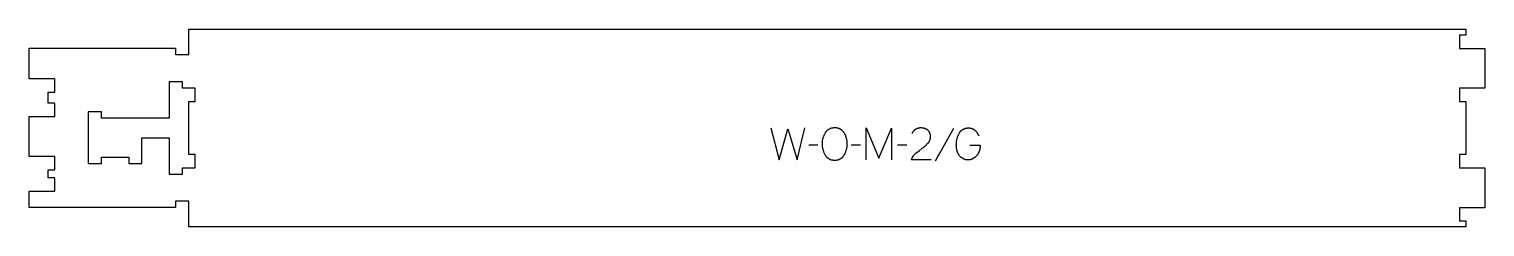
# Model space of a CAD drawing. Extents: x -695 to 672, y -93 to 93.
import ezdxf

# ---------------------------------------------------------------- set-up
doc = ezdxf.new("R2010")
doc.units = 0
for name, color, linetype in [('1_ANYTOOL_1MMDEEP_LABELS_S', 2, 'CONTINUOUS'), ('3_ANYTOOL_CUTTHROUGH_INSID', 4, 'CONTINUOUS'), ('4_ANYTOOL_CUTTHROUGH_OUTSI', 5, 'CONTINUOUS')]:
    doc.layers.add(name, color=color, linetype=linetype)

msp = doc.modelspace()

# ---------------------------------------------------------------- linework, layer by layer
at = {"layer": '1_ANYTOOL_1MMDEEP_LABELS_S'}
for p, q in [((173, -0.5), (155.8, -31.2)), ((45.6, -16.1), (36.9, -16.2)), ((85.7, -16.1), (76.9, -16.2)), ((129.2, -16.1), (120.4, -16.2))]:
    msp.add_line(p, q, dxfattribs=at)
for points in [[(1.3, 0), (9, -30), (17.4, -0.9), (25.9, -30), (33.4, 0)], [(90.8, -30), (90.8, 0), (102.8, -28.4), (114.8, -0.1), (114.8, -30)], [(151.8, -30), (133.5, -29.9), (133.6, -29.5), (133.8, -29), (133.8, -28.8), (133.9, -28.6), (134, -28.4), (134.1, -28.1), (134.2, -27.9), (134.3, -27.7), (134.4, -27.5), (134.5, -27.3), (134.7, -27.1), (134.8, -26.9), (134.9, -26.7), (135, -26.5), (135.1, -26.3), (135.3, -26.2), (135.4, -26), (135.6, -25.8), (135.7, -25.6), (135.8, -25.4), (136, -25.3), (136.1, -25.1), (136.3, -24.9), (136.5, -24.7), (136.6, -24.6), (136.8, -24.4), (137, -24.3), (137.1, -24.1), (137.3, -23.9), (137.5, -23.8), (140.5, -21.4), (143.5, -19.1), (144.2, -18.5), (145, -17.9), (145.7, -17.4), (146.4, -16.8), (147.1, -16.2), (147.7, -15.6), (148.3, -15), (148.9, -14.4), (149.1, -14.2), (149.2, -14), (149.3, -13.9), (149.5, -13.7), (149.6, -13.6), (149.7, -13.4), (149.8, -13.2), (150, -13), (150.1, -12.9), (150.2, -12.7), (150.3, -12.5), (150.4, -12.3), (150.5, -12.1), (150.5, -12), (150.6, -11.8), (150.7, -11.6), (150.8, -11.4), (150.8, -11.2), (150.9, -11), (151, -10.8), (151, -10.6), (151.1, -10.4), (151.1, -10.2), (151.1, -10), (151.2, -9.8), (151.2, -9.6), (151.2, -9.3), (151.2, -9.1), (151.3, -8.9), (151.3, -8.7), (151.3, -8.5), (151.3, -8.2), (151.3, -8), (151.3, -7.7), (151.3, -7.5), (151.2, -7.3), (151.2, -7), (151.2, -6.8), (151.2, -6.6), (151.1, -6.3), (151.1, -6.1), (151, -5.9), (151, -5.7), (150.9, -5.5), (150.9, -5.3), (150.8, -5.1), (150.7, -4.9), (150.7, -4.7), (150.6, -4.5), (150.5, -4.3), (150.4, -4.1), (150.3, -3.9), (150.2, -3.8), (150.1, -3.6), (150, -3.4), (149.9, -3.3), (149.7, -3.1), (149.6, -3), (149.5, -2.8), (149.3, -2.7), (149.2, -2.5), (149.1, -2.4), (148.9, -2.2), (148.8, -2.1), (148.6, -2), (148.4, -1.8), (148.3, -1.7), (148.1, -1.6), (147.9, -1.5), (147.8, -1.4), (147.6, -1.3), (147.4, -1.2), (147.2, -1.1), (147, -1), (146.9, -0.9), (146.7, -0.8), (146.5, -0.7), (146.3, -0.7), (146.1, -0.6), (145.9, -0.5), (145.7, -0.5), (145.5, -0.4), (145.3, -0.3), (145.1, -0.3), (144.9, -0.2), (144.7, -0.2), (144.4, -0.2), (144.2, -0.1), (144, -0.1), (143.8, -0.1), (143.5, -0.1), (143.3, 0), (143.1, 0), (142.8, 0), (142.4, 0), (142, 0), (141.6, 0), (141.3, 0), (140.9, -0.1), (140.6, -0.1), (140.3, -0.2), (139.9, -0.2), (139.6, -0.3), (139.3, -0.4), (139.2, -0.4), (139, -0.5), (138.9, -0.5), (138.7, -0.6), (138.6, -0.7), (138.4, -0.7), (138.3, -0.8), (138.1, -0.8), (138, -0.9), (137.8, -1), (137.7, -1), (137.6, -1.1), (137.4, -1.2), (137.3, -1.3), (137.2, -1.4), (137, -1.4), (136.9, -1.5), (136.8, -1.6), (136.7, -1.7), (136.5, -1.8), (136.4, -1.9), (136.3, -2), (136.2, -2.1), (136, -2.2), (135.9, -2.3), (135.8, -2.4), (135.7, -2.5), (135.6, -2.6), (135.5, -2.8), (135.4, -2.9), (135.3, -3), (135.2, -3.1), (135, -3.4), (134.8, -3.6), (134.6, -3.9), (134.4, -4.2), (134.2, -4.5), (134, -4.8), (133.9, -5.1)], [(188.2, -16.2), (198, -16.2), (197.9, -17.1), (197.9, -17.5), (197.9, -17.9), (197.8, -18.3), (197.8, -18.7), (197.7, -19), (197.7, -19.4), (197.6, -19.8), (197.5, -20.1), (197.4, -20.5), (197.4, -20.8), (197.3, -21.2), (197.2, -21.5), (197.1, -21.8), (196.9, -22.2), (196.8, -22.5), (196.7, -22.8), (196.6, -23.1), (196.4, -23.4), (196.3, -23.7), (196.1, -24), (196, -24.3), (195.8, -24.5), (195.6, -24.8), (195.4, -25.1), (195.3, -25.3), (195.1, -25.6), (194.9, -25.8), (194.7, -26), (194.4, -26.3), (194.2, -26.5), (193.8, -26.9), (193.6, -27.1), (193.3, -27.3), (193.1, -27.5), (192.9, -27.7), (192.7, -27.9), (192.4, -28), (192.2, -28.2), (192, -28.3), (191.7, -28.5), (191.5, -28.6), (191.3, -28.8), (191, -28.9), (190.8, -29), (190.6, -29.1), (190.3, -29.2), (190.1, -29.3), (189.8, -29.4), (189.6, -29.5), (189.3, -29.6), (189.1, -29.7), (188.8, -29.7), (188.6, -29.8), (188.3, -29.9), (188.1, -29.9), (187.8, -29.9), (187.6, -30), (187.3, -30), (187.1, -30), (186.8, -30), (186.6, -30), (186.3, -30), (186, -30), (185.8, -30), (185.5, -30), (185.3, -30), (185, -29.9), (184.8, -29.9), (184.5, -29.8), (184.3, -29.8), (184, -29.7), (183.8, -29.6), (183.5, -29.6), (183.3, -29.5), (183.1, -29.4), (182.8, -29.3), (182.6, -29.2), (182.3, -29.1), (182.1, -29), (181.9, -28.8), (181.6, -28.7), (181.4, -28.5), (181.2, -28.4), (181, -28.2), (180.7, -28.1), (180.5, -27.9), (180.3, -27.7), (180.1, -27.6), (179.8, -27.4), (179.6, -27.2), (179.4, -27), (179.2, -26.7), (179, -26.5), (178.8, -26.3), (178.6, -26.1), (178.4, -25.8), (178.2, -25.6), (178, -25.3), (177.8, -25.1), (177.6, -24.8), (177.5, -24.5), (177.3, -24.2), (177.2, -23.9), (177, -23.6), (176.9, -23.3), (176.8, -23), (176.6, -22.7), (176.5, -22.3), (176.4, -22), (176.3, -21.6), (176.2, -21.3), (176.1, -20.9), (176, -20.6), (175.9, -20.2), (175.9, -19.8), (175.8, -19.4), (175.8, -19), (175.7, -18.6), (175.7, -18.2), (175.6, -17.3), (175.6, -16.4), (175.5, -15.5), (175.6, -14.8), (175.6, -14.2), (175.6, -13.5), (175.7, -12.8), (175.8, -12.2), (175.9, -11.5), (176.1, -10.8), (176.2, -10.2), (176.4, -9.5), (176.6, -8.9), (176.8, -8.2), (177, -7.6), (177.3, -7), (177.6, -6.3), (177.9, -5.7), (178.2, -5.1), (178.4, -4.7), (178.6, -4.4), (178.7, -4.2), (178.9, -3.9), (179.1, -3.6), (179.2, -3.5), (179.3, -3.3), (179.4, -3.2), (179.6, -3.1), (179.7, -3), (179.8, -2.8), (179.9, -2.7), (180, -2.6), (180.1, -2.5), (180.2, -2.4), (180.4, -2.3), (180.5, -2.2), (180.6, -2.1), (180.7, -2), (180.9, -1.9), (181, -1.8), (181.1, -1.7), (181.3, -1.6), (181.4, -1.5), (181.5, -1.4), (181.7, -1.3), (181.8, -1.3), (182, -1.2), (182.1, -1.1), (182.2, -1), (182.4, -1), (182.5, -0.9), (182.7, -0.8), (182.8, -0.8), (183, -0.7), (183.2, -0.7), (183.3, -0.6), (183.6, -0.5), (184, -0.4), (184.3, -0.3), (184.6, -0.2), (185, -0.2), (185.3, -0.1), (185.7, -0.1), (186.1, 0), (186.5, 0), (186.8, 0), (187.2, 0), (187.5, 0), (187.7, 0), (187.9, 0), (188.1, 0), (188.3, -0.1), (188.5, -0.1), (188.8, -0.1), (189, -0.1), (189.2, -0.2), (189.4, -0.2), (189.6, -0.3), (189.8, -0.3), (189.9, -0.4), (190.1, -0.4), (190.3, -0.5), (190.5, -0.6), (190.7, -0.6), (190.9, -0.7), (191, -0.8), (191.2, -0.9), (191.4, -1), (191.5, -1.1), (191.7, -1.2), (191.9, -1.3), (192, -1.4), (192.2, -1.5), (192.3, -1.6), (192.5, -1.7), (192.6, -1.9), (192.8, -2), (192.9, -2.1), (193.1, -2.3), (193.6, -2.8), (193.9, -3.1), (194.2, -3.4), (194.4, -3.7), (194.7, -4.1), (194.9, -4.4), (195.1, -4.7), (195.4, -5), (195.6, -5.3), (195.8, -5.7), (196, -6), (196.2, -6.4), (196.4, -6.7), (196.6, -7.1), (196.8, -7.4)]]:
    msp.add_lwpolyline(points, dxfattribs=at)
msp.add_lwpolyline([(61.7, 0.3), (62.1, 0.3), (62.5, 0.3), (62.8, 0.3), (63, 0.3), (63.2, 0.2), (63.3, 0.2), (63.5, 0.2), (63.7, 0.2), (63.8, 0.1), (64, 0.1), (64.2, 0.1), (64.3, 0), (64.5, 0), (64.6, -0.1), (64.8, -0.1), (65, -0.2), (65.1, -0.2), (65.3, -0.3), (65.4, -0.4), (65.6, -0.4), (65.7, -0.5), (65.9, -0.6), (66, -0.6), (66.1, -0.7), (66.3, -0.8), (66.4, -0.9), (66.5, -1), (66.7, -1.1), (67.1, -1.3), (67.3, -1.5), (67.6, -1.7), (67.8, -1.9), (68.1, -2.1), (68.3, -2.4), (68.5, -2.6), (68.7, -2.8), (68.9, -3.1), (69.1, -3.3), (69.3, -3.5), (69.5, -3.8), (69.7, -4.1), (69.9, -4.3), (70.1, -4.6), (70.4, -5.2), (70.6, -5.5), (70.7, -5.8), (70.9, -6.1), (71, -6.4), (71.2, -6.7), (71.3, -7), (71.4, -7.3), (71.5, -7.6), (71.7, -7.9), (71.8, -8.2), (71.9, -8.6), (72, -8.9), (72.1, -9.2), (72.1, -9.6), (72.4, -10.6), (72.5, -11.3), (72.6, -11.9), (72.7, -12.6), (72.8, -13.2), (72.8, -13.9), (72.8, -14.5), (72.9, -15.2), (72.8, -15.8), (72.8, -16.4), (72.8, -17.1), (72.7, -17.7), (72.6, -18.4), (72.5, -19), (72.3, -19.6), (72.2, -20.3), (72, -20.9), (71.8, -21.5), (71.5, -22.2), (71.3, -22.8), (71, -23.5), (70.7, -24.1), (70.4, -24.7), (70.1, -25.4), (69.9, -25.7), (69.7, -26), (69.5, -26.3), (69.3, -26.6), (69.1, -26.8), (68.9, -27.1), (68.7, -27.4), (68.5, -27.6), (68.4, -27.7), (68.3, -27.8), (68.2, -28), (68, -28.1), (67.9, -28.2), (67.8, -28.3), (67.7, -28.4), (67.6, -28.5), (67.4, -28.6), (67.3, -28.7), (67.2, -28.8), (67.1, -28.9), (66.9, -28.9), (66.8, -29), (66.7, -29.1), (66.5, -29.2), (66.4, -29.3), (66.2, -29.4), (66.1, -29.4), (66, -29.5), (65.8, -29.6), (65.7, -29.6), (65.5, -29.7), (65.4, -29.8), (65.2, -29.8), (65.1, -29.9), (64.9, -29.9), (64.8, -30), (64.5, -30.1), (64.1, -30.2), (63.8, -30.2), (63.5, -30.3), (63.2, -30.3), (62.8, -30.4), (62.5, -30.4), (62.1, -30.5), (61.7, -30.5), (61.4, -30.5), (61, -30.5), (60.6, -30.5), (60.2, -30.4), (59.9, -30.4), (59.5, -30.3), (59.2, -30.3), (58.8, -30.2), (58.5, -30.1), (58.2, -30.1), (57.8, -30), (57.7, -29.9), (57.5, -29.9), (57.4, -29.8), (57.2, -29.7), (57.1, -29.7), (56.9, -29.6), (56.8, -29.5), (56.6, -29.5), (56.5, -29.4), (56.3, -29.3), (56.2, -29.3), (56, -29.2), (55.9, -29.1), (55.8, -29), (55.6, -28.9), (55.5, -28.8), (55.4, -28.7), (55.2, -28.6), (55.1, -28.5), (55, -28.4), (54.9, -28.3), (54.7, -28.2), (54.6, -28.1), (54.5, -28), (54.4, -27.9), (54.2, -27.8), (54.1, -27.7), (54, -27.6), (53.9, -27.4), (53.8, -27.3), (53.6, -27), (53.4, -26.8), (53.2, -26.5), (53, -26.2), (52.8, -25.9), (52.6, -25.6), (52.4, -25.3), (52.1, -24.6), (51.8, -24), (51.5, -23.3), (51.2, -22.7), (51, -22), (50.7, -21.4), (50.5, -20.7), (50.4, -20.1), (50.2, -19.4), (50.1, -18.8), (49.9, -18.1), (49.8, -17.5), (49.8, -16.8), (49.7, -16.2), (49.7, -15.5), (49.7, -14.9), (49.7, -14.2), (49.7, -13.5), (49.8, -12.8), (49.9, -12.1), (50, -11.5), (50.1, -10.8), (50.2, -10.1), (50.4, -9.5), (50.6, -8.8), (50.8, -8.2), (51, -7.6), (51.3, -6.9), (51.6, -6.3), (51.9, -5.7), (52.2, -5.1), (52.5, -4.5), (52.7, -4.2), (52.9, -3.9), (53.1, -3.6), (53.3, -3.4), (53.5, -3.1), (53.8, -2.9), (54, -2.6), (54.2, -2.4), (54.3, -2.3), (54.4, -2.2), (54.6, -2.1), (54.7, -1.9), (54.8, -1.8), (54.9, -1.7), (55.1, -1.6), (55.2, -1.5), (55.3, -1.5), (55.5, -1.4), (55.6, -1.3), (55.7, -1.2), (55.9, -1.1), (56, -1), (56.2, -0.9), (56.3, -0.9), (56.4, -0.8), (56.6, -0.7), (56.9, -0.6), (57.2, -0.5), (57.5, -0.3), (57.8, -0.2), (58.1, -0.1), (58.5, 0), (58.8, 0), (59.1, 0.1), (59.5, 0.2), (59.8, 0.2), (60.2, 0.3), (60.6, 0.3), (60.9, 0.3), (61.3, 0.3)], close=True, dxfattribs=at)
at = {"layer": '3_ANYTOOL_CUTTHROUGH_INSID'}
msp.add_lwpolyline([(-551.4, 37.2), (-551.4, 43.2), (-563.9, 43.2), (-563.9, 9.2), (-627.4, 9.2), (-627.4, 15.2), (-639.9, 15.2), (-639.9, -33.3), (-627.4, -33.3), (-627.4, -27.3), (-601.9, -27.3), (-601.9, -33.3), (-589.4, -33.3), (-589.4, -9.3), (-563.9, -9.3), (-563.9, -43.3), (-551.4, -43.3), (-551.4, -37.3), (-539.4, -37.3), (-539.4, -24.8), (-545.4, -24.8), (-545.4, 24.7), (-539.4, 24.7), (-539.4, 37.2)], close=True, dxfattribs=at)
at = {"layer": '4_ANYTOOL_CUTTHROUGH_OUTSI'}
msp.add_lwpolyline([(-545.4, 92.7), (654.1, 92.7), (654.1, 87.2), (648.3, 87.2, 0.414214), (648.1, 87), (648.1, 75, 0.414214), (648.3, 74.7), (672.1, 74.7), (672.1, 37.2), (648.3, 37.2, 0.414214), (648.1, 37), (648.1, 25, 0.414214), (648.3, 24.7), (654.1, 24.7), (654.1, -24.8), (648.3, -24.8, 0.414214), (648.1, -25), (648.1, -37, 0.414214), (648.3, -37.3), (672.1, -37.3), (672.1, -74.8), (648.3, -74.8, 0.414214), (648.1, -75), (648.1, -87, 0.414214), (648.3, -87.3), (654.1, -87.3), (654.1, -92.8), (-545.4, -92.8), (-545.4, -69, 0.414214), (-545.7, -68.7), (-557.7, -68.7, 0.414214), (-557.9, -69), (-557.9, -74.7), (-695.4, -74.7), (-695.4, -59.4), (-671.7, -59.4, 0.414214), (-671.4, -59.1), (-671.4, -47.1, 0.414214), (-671.7, -46.9), (-677.4, -46.9), (-677.4, -39.3), (-671.7, -39.3, 0.414214), (-671.4, -39), (-671.4, -27, 0.414214), (-671.7, -26.8), (-695.4, -26.8), (-695.4, 10.6), (-671.7, 10.6, 0.414214), (-671.4, 10.9), (-671.4, 22.9, 0.414214), (-671.7, 23.1), (-677.4, 23.1), (-677.4, 33.6), (-671.7, 33.6, 0.414214), (-671.4, 33.9), (-671.4, 45.9, 0.414214), (-671.7, 46.1), (-695.4, 46.1), (-695.4, 74.8), (-557.9, 74.8), (-557.9, 69, 0.414214), (-557.7, 68.8), (-545.7, 68.8, 0.414214), (-545.4, 69)], format="xyb", close=True, dxfattribs=at)

doc.saveas('drawing.dxf')
